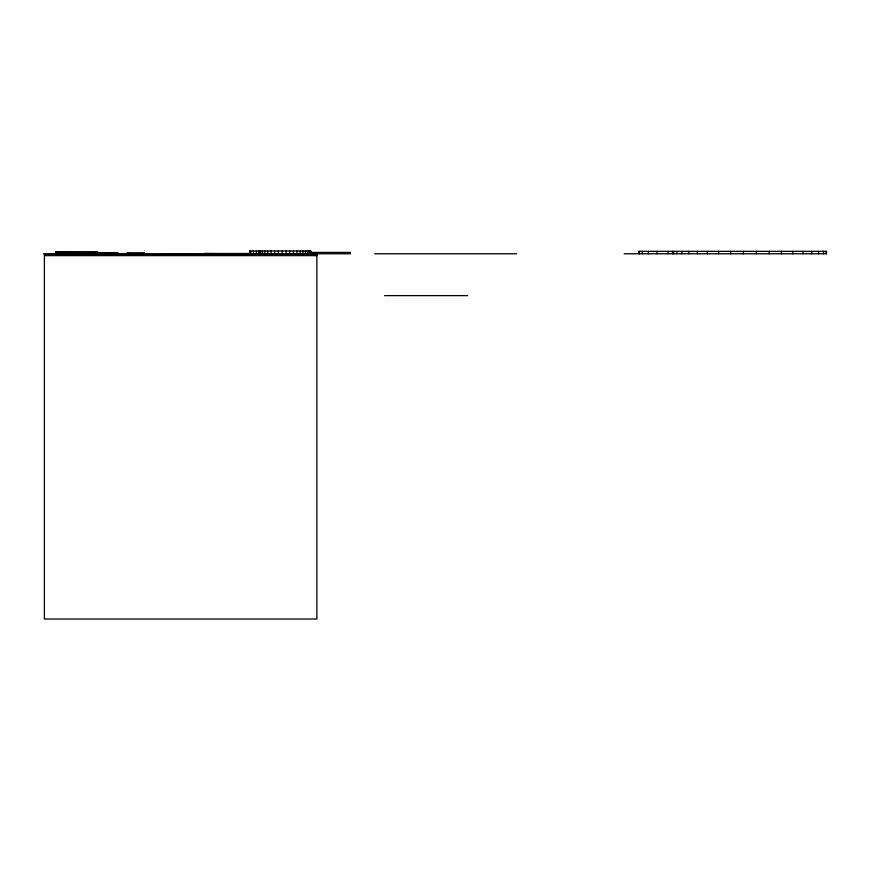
<?xml version="1.0" encoding="UTF-8"?>
<svg xmlns="http://www.w3.org/2000/svg" width="870" height="870" viewBox="0 0 870 870"><rect width="100%" height="100%" fill="white"/><g stroke="black" fill="none" stroke-linecap="round" stroke-linejoin="round"><path stroke-width="1.3" d="M249.744 250.984L310.797 250.984L310.797 253.768L310.699 250.984M55.647 251.789L55.647 253.768L55.56 251.789L97.592 251.789L97.538 253.768M309.579 252.42L350.469 252.42M59.769 252.865L117.907 252.865L117.907 253.768M127.118 252.778L144.333 252.778L144.333 253.768M55.56 252.92L97.592 252.92M250.397 253.507L204.526 253.507L250.397 254.051M43.5 253.768L350.469 253.768M374.709 253.768L516.715 253.768M624.138 253.768L826.5 253.768L826.5 251.343L638.961 251.343L638.961 253.768M226.787 253.986L248.363 253.986M167.692 254.029L191.976 254.029M293.386 254.051L307.143 253.692M44.392 255.639L316.887 255.639M384.573 295.626L467.69 295.626M826.206 251.343L826.206 253.768M823.564 251.343L823.564 253.768M818.703 251.343L818.703 253.768M811.797 251.343L811.797 253.768M803.097 251.343L803.097 253.768M792.864 251.343L792.864 253.768M781.423 251.343L781.423 253.768M769.123 251.343L769.123 253.768M756.324 251.343L756.324 253.768M743.404 251.343L743.404 253.768M730.713 251.343L730.713 253.768M718.598 251.343L718.598 253.768M707.397 251.343L707.397 253.768M697.403 251.343L697.403 253.768M688.855 251.343L688.855 253.768M681.96 251.343L681.96 253.768M676.871 251.343L676.871 253.768M673.684 251.343L673.684 253.768M672.456 251.343L672.456 253.768M668.138 251.343L668.138 253.768M656.959 251.343L656.959 253.768M648.291 251.343L648.291 253.768M642.332 251.343L642.332 253.768M639.211 251.343L639.211 253.768M310.416 250.984L310.416 253.768M310.101 250.984L310.101 253.768M309.002 250.984L309.002 253.768M307.436 250.984L307.436 253.768M305.413 250.984L305.413 253.768M302.967 250.984L302.967 254.051M300.128 250.984L300.128 253.768M296.953 250.984L296.953 253.768M294.321 254.051L294.201 255.182L210.627 255.182L210.649 253.768M293.494 250.984L293.494 253.768M292.331 253.768L292.331 255.182M289.949 253.768L289.949 255.182M289.83 250.984L289.83 253.768M286.643 253.768L286.643 255.182M286.023 250.984L286.023 253.768M282.576 253.768L282.576 255.182M282.163 250.984L282.163 253.768M278.313 250.984L278.313 253.768M277.943 253.768L277.943 255.182M274.583 250.984L274.583 253.768M273.104 253.768L273.104 255.182M271.048 250.984L271.048 253.768M268.515 253.768L268.515 255.182M267.808 250.984L267.808 253.768M264.937 250.984L264.937 253.768M264.784 253.768L264.784 255.182M262.588 253.768L262.588 255.182M262.522 250.984L262.555 255.182M261.696 253.768L261.696 255.182M260.641 250.984L260.641 253.768M259.336 250.984L259.336 253.768M258.673 250.984L258.662 253.768M257.237 253.768L257.237 255.182M256.4 250.984L256.4 253.768M253.464 250.984L253.464 253.768M252.8 253.768L252.8 255.182M250.734 250.984L250.734 253.768M249.918 250.984L249.918 253.768M248.439 253.768L248.439 255.182M247.482 253.768L247.482 255.182M244.209 253.768L244.209 255.182M242.882 253.768L242.904 255.182M240.207 253.768L240.142 255.182M238.587 253.768L238.521 255.182M236.292 253.768L236.292 255.182M234.367 253.768L234.378 255.182M232.681 253.768L232.681 255.182M230.506 253.768L230.506 255.182M229.343 253.768L229.343 255.182M226.95 253.768L226.929 255.182M226.309 253.768L226.309 255.182M221.176 253.768L221.176 255.182M220.795 253.507L220.773 255.182M219.294 253.692L219.109 255.182M218.218 253.768L218.218 255.182M217.391 253.768L217.391 255.182M216.021 253.768L216.032 255.182M215.314 253.768L215.314 255.182M215.086 253.768L215.086 255.182L215.075 253.507M214.401 255.182L214.401 253.768L214.194 255.182M214.042 253.768L214.02 255.182M212.737 253.507L212.748 255.182M211.845 253.768L211.845 255.182L211.714 253.507M211.008 253.507L211.029 255.182M191.976 253.768L191.976 255.171L167.692 255.171L167.692 253.768M191.802 253.768L191.802 255.171M191.617 253.768L191.617 255.171M191.443 253.768L191.443 255.171M191.324 253.768L191.324 255.171M191.085 253.768L191.15 255.171M190.921 253.768L190.921 255.171M190.715 253.768L190.639 255.171M190.345 253.768L190.345 255.171M189.932 253.768L189.932 255.171M189.834 253.768L189.834 255.171M189.453 253.768L189.399 255.171M189.04 253.768L189.04 255.171M188.746 253.768L188.746 255.171M188.431 253.768L188.29 255.171M187.974 253.768L187.974 255.171M187.485 253.768L187.485 255.171M187.191 253.768L187.191 255.171M187.028 253.768L187.05 255.171M186.887 253.768L186.887 255.171M186.713 253.768L186.767 255.171M186.463 253.768L186.582 255.171M186.419 253.768L186.419 255.171M185.756 253.768L185.897 255.171M185.647 253.768L185.647 255.171M185.44 253.768L185.44 255.171M185.136 253.768L185.136 255.171M184.777 253.768L184.777 255.171M184.462 253.768L184.516 255.171M184.135 253.768L184.135 255.171M184.038 253.768L184.038 255.171M183.831 253.768L183.831 255.171M183.635 253.768L183.635 255.171M183.461 253.768L183.537 255.171M183.32 253.768L183.32 255.171M182.635 253.768L182.733 255.171M182.515 253.768L182.548 255.171M182.341 253.768L182.352 255.171L182.2 253.768M181.917 255.171L181.917 253.768L181.743 255.171M181.612 253.768L181.612 255.171M181.493 253.768L181.493 255.171M181.254 255.171L181.254 253.768L181.058 255.171M180.949 253.768L180.906 255.171M180.655 253.768L180.688 255.171M180.199 253.768L180.199 255.171M180.025 253.768L180.025 255.171M179.873 255.171L179.742 253.768L179.709 255.171M179.47 253.768L179.47 255.171M179.242 253.768L179.242 255.171M179.089 253.768L179.089 255.171M178.883 253.768L178.883 255.171M178.774 253.768L178.774 255.171M178.47 253.768L178.47 255.171M178.361 253.768L178.361 255.171M178.274 253.768L178.274 255.171M178.013 253.768L178.013 255.171L177.784 253.768M177.654 253.768L177.654 255.171M177.415 253.768L177.415 255.171M177.11 253.768L177.11 255.171M176.664 253.768L176.74 255.171M176.545 253.768L176.545 255.171M176.382 253.768L176.371 255.171M176.001 253.768L176.001 255.171M175.805 253.768L175.805 255.171M175.555 253.768L175.555 255.171M175.294 253.768L175.294 255.171M175.044 253.768L175.044 255.171M174.924 253.768L174.924 255.171M174.739 253.768L174.696 255.171M174.533 253.768L174.533 255.171M174.011 253.768L174.011 255.171M173.826 253.768L173.826 255.171M173.728 253.768L173.728 255.171M173.554 253.768L173.554 255.171M172.825 253.768L172.825 255.171M172.608 253.768L172.608 255.171M172.293 253.768L172.293 255.171M171.76 253.768L171.76 255.171M171.52 253.768L171.52 255.171M171.39 253.768L171.39 255.171M171.162 253.768L171.162 255.171M170.803 253.768L170.803 255.171M170.563 253.768L170.563 255.171M170.411 253.768L170.411 255.171M170.172 253.768L170.172 255.171M169.976 253.768L169.976 255.171M169.759 253.768L169.759 255.171M169.563 253.768L169.563 255.171M169.302 253.768L169.335 255.171M169.117 253.768L169.117 255.171M168.628 253.768L168.66 255.171M168.323 253.768L168.323 255.171M168.16 253.768L168.16 255.171M167.845 253.768L167.845 255.171M128.314 252.778L128.314 253.768M117.678 252.865L117.624 253.768M117.439 252.865L117.439 253.768M117.374 252.865L117.374 253.768M117.113 252.865L117.037 253.768M116.406 252.865L116.308 253.768M116.145 252.865L116.145 253.768M115.634 252.865L115.579 253.768L115.569 252.865M115.242 252.865L115.242 253.768M115.166 252.865L115.166 253.768M114.938 252.865L114.949 253.768M114.753 252.865L114.688 253.768M114.242 252.865L114.187 253.768M113.47 252.865L113.535 253.768M113.339 252.865L113.339 253.768M112.795 252.865L112.839 253.768M112.621 252.865L112.621 253.768M112.404 252.865L112.404 253.768M112.078 252.865L111.98 253.768M111.882 252.865L111.882 253.768M111.393 252.865L111.251 253.768M111.077 252.865L111.077 253.768M110.74 252.865L110.74 253.768M110.533 252.865L110.533 253.768M110.283 252.865L110.283 253.768M110.088 252.865L110.088 253.768M109.696 252.865L109.696 253.768M109.424 252.865L109.424 253.768M109.109 252.865L109.109 253.768M109.022 252.865L109.022 253.768M108.391 252.865L108.391 253.768M107.88 252.865L107.836 253.768M106.651 252.865L106.651 253.768M106.488 252.865L106.488 253.768M105.346 252.865L105.346 253.768M105.063 252.865L105.063 253.768M103.976 252.865L103.976 253.768M103.563 252.865L103.563 253.768M102.519 252.865L102.519 253.768M101.986 252.865L101.986 253.768M101.007 252.865L101.007 253.768M100.344 252.865L100.344 253.768M99.419 252.865L99.419 253.768M98.625 252.865L98.625 253.768M97.766 252.865L97.766 253.768M97.342 251.789L97.342 253.768M96.853 252.865L96.853 253.768M96.048 252.865L96.048 253.768M95.015 252.865L95.015 253.768M94.471 251.789L94.471 253.768M94.275 252.865L94.275 253.768M93.123 252.865L93.123 253.768M92.459 252.865L92.459 253.768M91.567 251.789L91.567 253.768M91.176 252.865L91.176 253.768M90.589 252.865L90.589 253.768M89.175 252.865L89.175 253.768M88.653 251.789L88.653 253.768M87.141 252.865L87.141 253.768M86.717 252.865L86.717 253.768M85.739 251.789L85.739 253.768M85.075 252.865L85.075 253.768M84.727 252.865L84.727 253.768M82.976 252.865L82.976 253.768M82.846 251.789L82.846 253.768L82.726 252.865M80.856 252.865L80.856 253.768M80.692 252.865L80.692 253.768M79.986 251.789L79.986 253.768M78.724 252.865L78.648 253.768M77.18 251.789L77.18 253.768M76.582 252.865L76.603 253.768M74.613 252.865L74.613 253.768M74.439 251.789L74.439 253.768M73.091 252.865L73.091 253.768M72.514 252.865L72.514 253.768M72.319 252.865L72.319 253.768M71.808 251.789L71.808 253.768M70.503 252.865L70.59 253.768M70.198 252.865L70.198 253.768M69.285 251.789L69.285 253.768M69.165 252.865L69.165 253.768M68.523 252.865L68.578 253.768M68.121 252.865L68.121 253.768M67.816 252.865L67.816 253.768M67.131 252.865L67.077 253.768M66.903 251.789L66.903 253.768M66.577 252.865L66.577 253.768M66.076 252.865L66.076 253.768M64.684 251.789L64.684 253.768M64.086 252.865L64.086 253.768M63.63 252.865L63.63 253.768M62.64 251.789L62.64 253.768M61.792 252.865L61.792 253.768M60.824 251.789L60.824 253.768M60.117 252.865L60.117 253.768M59.225 251.789L59.225 253.768M57.888 251.789L57.888 253.768M56.833 251.789L56.833 253.768M56.082 251.789L56.082 253.768M55.821 251.789L55.821 253.768M316.887 254.584L44.392 254.584L44.392 619.016L316.887 619.016L316.887 254.584M293.755 255.182L293.755 253.768L293.723 255.182M223.677 255.182L223.677 253.768L223.579 255.182M186.082 255.171L186.082 253.768L186.049 255.171M182.994 255.171L182.994 253.768L182.972 255.171M174.304 255.171L174.304 253.768L174.261 255.171M168.856 255.171L168.856 253.768L168.78 255.171M116.7 253.768L116.7 252.865L116.623 253.768M115.96 253.768L115.96 252.865L115.895 253.768"/></g></svg>
